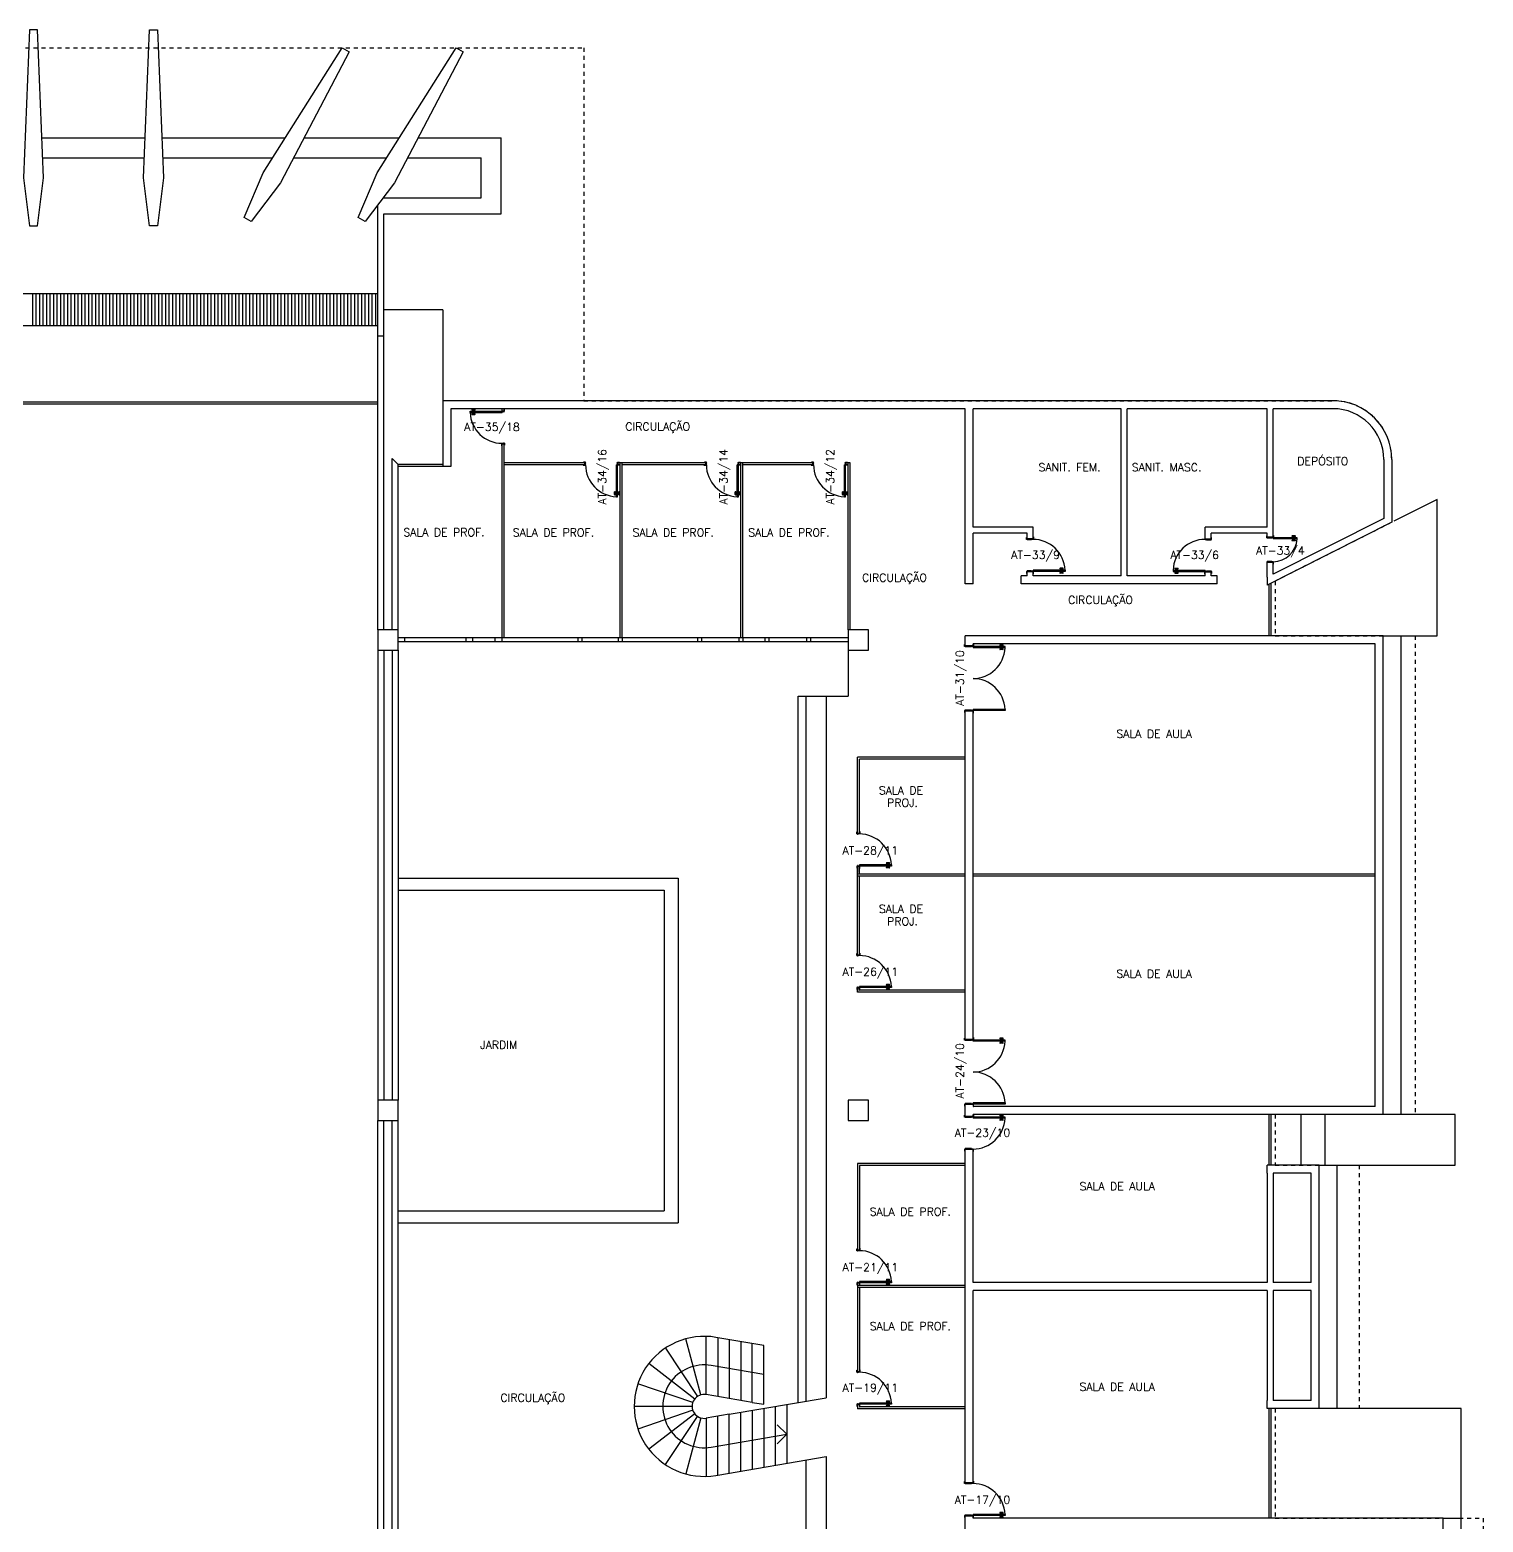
# Model space of a CAD drawing. Extents: x 192 to 325, y 18 to 87.
# Drawn here: x 288.61 to 324.93, y 47.86 to 85.16 of the extents above; entities that cross this region are included whole.
import ezdxf
from ezdxf.enums import TextEntityAlignment as Align

# ---------------------------------------------------------------- set-up
doc = ezdxf.new("R2010")
doc.units = 0
doc.header["$LTSCALE"] = 0.01
doc.header["$MEASUREMENT"] = 0
doc.linetypes.add('HIDDEN', pattern=[0.375, 0.25, -0.125])
doc.layers.get('0').update_dxf_attribs({"linetype": 'CONTINUOUS'})
for name, color, linetype in [('1', 1, 'CONTINUOUS'), ('2', 2, 'CONTINUOUS'), ('6', 2, 'CONTINUOUS'), ('DIV2', 1, 'CONTINUOUS'), ('ENDEREÇO', 2, 'CONTINUOUS'), ('MACANETA', 2, 'CONTINUOUS'), ('MARCO', 3, 'CONTINUOUS'), ('PORTA', 3, 'CONTINUOUS'), ('PROJ', 1, 'HIDDEN'), ('TEXTO', 2, 'CONTINUOUS')]:
    doc.layers.add(name, color=color, linetype=linetype)
doc.styles.add('UNB-100', font='simplex.shx', dxfattribs={"height": 0.2})
doc.styles.add('UNB1-100', font='simplex.shx', dxfattribs={"height": 0.2})

# ---------------------------------------------------------------- blocks, each defined once
blk = doc.blocks.new('*X4')
at = {"color": 0}
for p, q in [((97.125, 9.014), (97.125, 9.814)), ((97.212, 9.014), (97.212, 9.814)), ((97.3, 9.014), (97.3, 9.814)), ((97.387, 9.014), (97.387, 9.814)), ((97.475, 9.014), (97.475, 9.814)), ((97.562, 9.014), (97.562, 9.814)), ((97.65, 9.014), (97.65, 9.814)), ((97.737, 9.014), (97.737, 9.814)), ((97.825, 9.014), (97.825, 9.814)), ((97.912, 9.014), (97.912, 9.814)), ((98, 9.014), (98, 9.814)), ((98.087, 9.014), (98.087, 9.814)), ((98.175, 9.014), (98.175, 9.814)), ((98.262, 9.014), (98.262, 9.814)), ((98.35, 9.014), (98.35, 9.814)), ((98.437, 9.014), (98.437, 9.814)), ((98.525, 9.014), (98.525, 9.814)), ((98.612, 9.014), (98.612, 9.814)), ((98.7, 9.014), (98.7, 9.814)), ((98.787, 9.014), (98.787, 9.814)), ((98.875, 9.014), (98.875, 9.814)), ((98.962, 9.014), (98.962, 9.814)), ((99.05, 9.014), (99.05, 9.814)), ((99.137, 9.014), (99.137, 9.814)), ((99.225, 9.014), (99.225, 9.814)), ((99.312, 9.014), (99.312, 9.814)), ((99.4, 9.014), (99.4, 9.814)), ((99.487, 9.014), (99.487, 9.814)), ((99.575, 9.014), (99.575, 9.814)), ((99.662, 9.014), (99.662, 9.814)), ((99.75, 9.014), (99.75, 9.814)), ((99.837, 9.014), (99.837, 9.814)), ((99.925, 9.014), (99.925, 9.814)), ((100.013, 9.014), (100.013, 9.814)), ((100.1, 9.014), (100.1, 9.814)), ((100.188, 9.014), (100.188, 9.814)), ((100.275, 9.014), (100.275, 9.814)), ((100.362, 9.014), (100.362, 9.814)), ((100.45, 9.014), (100.45, 9.814)), ((100.537, 9.014), (100.537, 9.814)), ((100.625, 9.014), (100.625, 9.814)), ((100.713, 9.014), (100.713, 9.814)), ((100.8, 9.014), (100.8, 9.814)), ((100.888, 9.014), (100.888, 9.814)), ((100.975, 9.014), (100.975, 9.814)), ((101.062, 9.014), (101.062, 9.814)), ((101.15, 9.014), (101.15, 9.814)), ((101.237, 9.014), (101.237, 9.814)), ((101.325, 9.014), (101.325, 9.814)), ((101.412, 9.014), (101.412, 9.814)), ((101.5, 9.014), (101.5, 9.814)), ((101.588, 9.014), (101.588, 9.814)), ((101.675, 9.014), (101.675, 9.814)), ((101.763, 9.014), (101.763, 9.814)), ((101.85, 9.014), (101.85, 9.814)), ((101.938, 9.014), (101.938, 9.814)), ((102.025, 9.014), (102.025, 9.814)), ((102.112, 9.014), (102.112, 9.814)), ((102.2, 9.014), (102.2, 9.814)), ((102.287, 9.014), (102.287, 9.814)), ((102.375, 9.014), (102.375, 9.814)), ((102.463, 9.014), (102.463, 9.814)), ((102.55, 9.014), (102.55, 9.814)), ((102.638, 9.014), (102.638, 9.814)), ((102.725, 9.014), (102.725, 9.814)), ((102.812, 9.014), (102.812, 9.814)), ((102.9, 9.014), (102.9, 9.814)), ((102.987, 9.014), (102.987, 9.814)), ((103.075, 9.014), (103.075, 9.814)), ((103.162, 9.014), (103.162, 9.814)), ((103.25, 9.014), (103.25, 9.814)), ((103.338, 9.014), (103.338, 9.814)), ((103.425, 9.014), (103.425, 9.814)), ((103.513, 9.014), (103.513, 9.814)), ((103.6, 9.014), (103.6, 9.814)), ((103.688, 9.014), (103.688, 9.814)), ((103.775, 9.014), (103.775, 9.814)), ((103.862, 9.014), (103.862, 9.814)), ((103.95, 9.014), (103.95, 9.814)), ((104.037, 9.014), (104.037, 9.814)), ((104.125, 9.014), (104.125, 9.814)), ((104.213, 9.014), (104.213, 9.814)), ((104.3, 9.014), (104.3, 9.814)), ((104.388, 9.014), (104.388, 9.814)), ((104.475, 9.014), (104.475, 9.814)), ((104.562, 9.014), (104.562, 9.814)), ((104.65, 9.014), (104.65, 9.814)), ((104.737, 9.014), (104.737, 9.814)), ((104.825, 9.014), (104.825, 9.814)), ((104.912, 9.014), (104.912, 9.814)), ((105, 9.014), (105, 9.814)), ((105.088, 9.014), (105.088, 9.814)), ((105.175, 9.014), (105.175, 9.814)), ((105.263, 9.014), (105.263, 9.814)), ((105.35, 9.014), (105.35, 9.814)), ((105.438, 9.014), (105.438, 9.814)), ((105.525, 9.014), (105.525, 9.814)), ((105.612, 9.014), (105.612, 9.814)), ((105.7, 9.014), (105.7, 9.814))]:
    blk.add_line(p, q, dxfattribs=at)
blk = doc.blocks.new('MACANETA')
at = {"layer": 'MACANETA'}
for p, q in [((-0.077, 0.052), (-0.077, 0.12)), ((-0.059, 0.052), (-0.059, 0.12)), ((-0.059, 0.075), (-0.036, 0.075)), ((-0.059, 0.052), (-0.036, 0.052)), ((-0.036, 0.044), (-0.036, 0.084)), ((-0.036, 0.084), (-0.03, 0.084)), ((-0.036, 0.044), (-0.03, 0.044)), ((0.006, 0.084), (0, 0.084)), ((0.006, 0.044), (0, 0.044)), ((0.006, 0.044), (0.006, 0.084)), ((0.029, 0.075), (0.006, 0.075)), ((0.029, 0.052), (0.006, 0.052)), ((0.029, 0.052), (0.029, 0.12)), ((0.047, 0.052), (0.047, 0.12))]:
    blk.add_line(p, q, dxfattribs=at)
for centre, start, end in [((-0.068, 0.12), 90, 180), ((-0.068, 0.052), 180, 270), ((-0.068, 0.12), 0, 90), ((-0.068, 0.052), 270, 0), ((0.038, 0.12), 90, 180), ((0.038, 0.052), 180, 270), ((0.038, 0.12), 0, 90), ((0.038, 0.052), 270, 0)]:
    blk.add_arc(centre, 0.00874, start, end, dxfattribs=at)

msp = doc.modelspace()

# ---------------------------------------------------------------- linework, layer by layer
at = {"layer": '1'}
for p, q in [((288.909, 82.457), (291.495, 82.457)), ((291.914, 82.457), (294.991, 82.457)), ((295.461, 82.457), (297.841, 82.457)), ((298.311, 82.457), (300.394, 82.457)), ((300.394, 80.557), (300.394, 82.457)), ((288.929, 81.957), (291.474, 81.957)), ((291.934, 81.957), (294.675, 81.957)), ((295.198, 81.957), (297.525, 81.957)), ((298.048, 81.957), (299.894, 81.957)), ((299.894, 80.957), (299.894, 81.957)), ((297.437, 80.957), (299.894, 80.957)), ((297.304, 77.507), (297.304, 80.781)), ((297.454, 77.507), (297.454, 80.557)), ((297.454, 80.557), (300.394, 80.557)), ((297.304, 78.562), (227.254, 78.562)), ((298.929, 78.157), (297.454, 78.157)), ((298.929, 78.157), (298.929, 75.887)), ((297.304, 77.762), (250.519, 77.762)), ((323.784, 73.419), (322.699, 72.872)), ((323.784, 70.007), (323.784, 73.419)), ((322.434, 70.007), (323.784, 70.007)), ((322.884, 58.047), (322.884, 70.007)), ((309.064, 69.652), (309.064, 68.502)), ((307.814, 50.847), (307.814, 68.502)), ((307.814, 68.502), (309.064, 68.502)), ((308.014, 50.881), (308.014, 68.502)), ((308.514, 68.502), (308.514, 50.966)), ((297.814, 63.952), (304.814, 63.952)), ((304.814, 63.952), (304.814, 55.342)), ((297.814, 63.652), (304.464, 63.652)), ((304.464, 63.652), (304.464, 55.642)), ((320.379, 58.047), (320.379, 56.777)), ((320.979, 58.047), (320.979, 56.777)), ((324.234, 58.047), (322.434, 58.047)), ((324.234, 56.777), (324.234, 58.047)), ((320.834, 56.777), (324.234, 56.777)), ((321.284, 50.697), (321.284, 56.777)), ((297.814, 55.642), (304.464, 55.642)), ((297.814, 55.342), (304.814, 55.342)), ((305.385, 51.04), (305.003, 52.439)), ((305.515, 51.047), (305.515, 52.5)), ((305.802, 52.469), (305.802, 50.998)), ((306.09, 52.42), (306.09, 50.949)), ((306.377, 52.371), (306.377, 50.9)), ((306.664, 50.851), (306.664, 52.322)), ((306.952, 50.802), (306.952, 52.273)), ((304.495, 52.208), (305.298, 51.001)), ((305.227, 50.934), (304.08, 51.822)), ((306.952, 51.548), (305.638, 51.772)), ((305.181, 50.848), (303.809, 51.318)), ((305.164, 50.751), (303.714, 50.751)), ((306.664, 50.851), (305.515, 51.047)), ((306.09, 50.553), (308.514, 50.966)), ((306.664, 50.851), (306.952, 50.802)), ((306.664, 50.851), (306.952, 50.802)), ((307.239, 50.749), (307.239, 49.278)), ((307.527, 50.798), (307.527, 49.327)), ((307.527, 50.798), (307.527, 49.327)), ((305.181, 50.654), (303.809, 50.184)), ((305.227, 50.567), (304.08, 49.68)), ((304.495, 49.294), (305.298, 50.501)), ((305.385, 50.461), (305.003, 49.063)), ((306.09, 50.553), (305.515, 50.455)), ((305.515, 50.455), (305.515, 49.002)), ((305.802, 49.033), (305.802, 50.504)), ((306.09, 49.082), (306.09, 50.553)), ((306.377, 49.131), (306.377, 50.602)), ((306.664, 50.651), (306.664, 49.18)), ((306.952, 50.7), (306.952, 49.229)), ((324.384, 50.697), (320.834, 50.697)), ((324.384, 42.077), (324.384, 50.697)), ((305.638, 49.73), (307.527, 50.052)), ((307.527, 50.052), (307.287, 50.291)), ((307.527, 50.052), (307.287, 49.812)), ((308.014, 31.712), (308.014, 49.41)), ((308.514, 49.495), (308.514, 31.712)), ((323.934, 47.957), (324.384, 47.957))]:
    msp.add_line(p, q, dxfattribs=at)
msp.add_lwpolyline([(306.952, 52.273), (305.758, 52.476, 1.184656), (305.758, 49.026), (305.802, 49.033)], format="xyb", dxfattribs=at)
msp.add_lwpolyline([(305.802, 49.033), (308.514, 49.495)], dxfattribs=at)
for radius in [1.035, 0.3]:
    msp.add_arc((305.464, 50.751), radius, 80.3372, 279.6628, dxfattribs=at)
at = {"layer": '2'}
for p, q in [((311.984, 71.307), (311.984, 75.687)), ((312.184, 72.727), (312.184, 75.687)), ((315.884, 71.507), (315.884, 75.687)), ((316.034, 71.507), (316.034, 75.687)), ((319.534, 72.727), (319.534, 75.687)), ((319.684, 72.477), (319.684, 75.687)), ((313.684, 72.727), (312.184, 72.727)), ((313.534, 72.577), (312.184, 72.577)), ((312.184, 71.307), (312.184, 72.577)), ((313.684, 72.437), (313.684, 72.727)), ((319.534, 72.727), (317.984, 72.727)), ((317.984, 72.437), (317.984, 72.727)), ((319.534, 72.577), (318.134, 72.577)), ((318.134, 72.437), (318.134, 72.577)), ((319.534, 71.477), (319.534, 71.847)), ((319.684, 71.552), (319.684, 71.847)), ((313.384, 71.307), (313.384, 71.507)), ((311.984, 69.757), (311.984, 70.007)), ((311.984, 59.922), (311.984, 68.127)), ((312.184, 59.877), (312.184, 68.127)), ((311.984, 57.997), (311.984, 58.292)), ((312.194, 58.247), (312.194, 58.297)), ((311.984, 48.837), (311.984, 57.167)), ((312.184, 53.847), (312.184, 57.167)), ((312.184, 48.837), (312.184, 53.647)), ((311.984, 45.202), (311.984, 48.007))]:
    msp.add_line(p, q, dxfattribs=at)
at = {"layer": '2', "color": 2}
for p, q in [((313.534, 72.437), (313.534, 72.577)), ((313.684, 72.437), (313.534, 72.437)), ((317.984, 72.437), (318.134, 72.437)), ((319.534, 72.477), (319.534, 72.577)), ((319.684, 72.477), (319.534, 72.477)), ((319.684, 71.847), (319.534, 71.847)), ((313.534, 71.507), (313.534, 71.607)), ((313.684, 71.607), (313.534, 71.607)), ((313.684, 71.507), (313.684, 71.607)), ((317.984, 71.507), (317.984, 71.607)), ((317.984, 71.607), (318.134, 71.607)), ((318.134, 71.507), (318.134, 71.607)), ((318.284, 71.307), (318.284, 71.507)), ((312.184, 69.757), (311.984, 69.757)), ((312.184, 69.757), (312.184, 69.807)), ((312.184, 68.127), (311.984, 68.127)), ((312.184, 68.127), (312.184, 68.077)), ((312.184, 59.922), (311.984, 59.922)), ((312.184, 59.922), (312.184, 59.972)), ((312.184, 58.292), (311.984, 58.292)), ((312.184, 58.292), (312.184, 58.247)), ((312.184, 48.837), (311.984, 48.837)), ((312.184, 48.007), (311.984, 48.007)), ((312.184, 47.957), (312.184, 48.007))]:
    msp.add_line(p, q, dxfattribs=at)
at = {"layer": '6'}
for p, q in [((297.304, 70.162), (297.304, 77.507)), ((297.304, 77.507), (297.454, 77.507)), ((297.454, 70.162), (297.454, 77.507)), ((321.179, 75.887), (298.929, 75.887)), ((298.929, 75.887), (298.929, 74.242)), ((299.129, 75.687), (299.129, 74.242)), ((311.984, 75.687), (299.129, 75.687)), ((315.884, 75.687), (312.184, 75.687)), ((319.534, 75.687), (316.034, 75.687)), ((321.179, 75.687), (319.684, 75.687)), ((297.664, 70.162), (297.664, 74.442)), ((297.664, 74.442), (297.814, 74.292)), ((297.814, 70.162), (297.814, 74.292)), ((299.129, 74.242), (298.929, 74.242)), ((322.449, 74.417), (322.449, 72.946)), ((322.649, 74.417), (322.649, 72.847)), ((322.649, 72.847), (319.534, 71.277)), ((322.449, 72.946), (319.684, 71.552)), ((312.184, 71.307), (311.984, 71.307)), ((318.284, 71.307), (313.384, 71.307)), ((315.884, 71.507), (313.684, 71.507)), ((317.984, 71.507), (316.034, 71.507)), ((319.534, 71.477), (319.534, 71.277)), ((322.434, 70.007), (311.984, 70.007)), ((322.234, 69.807), (312.184, 69.807)), ((322.234, 58.247), (322.234, 69.807)), ((322.434, 58.047), (322.434, 70.007)), ((297.304, 69.652), (297.304, 58.402)), ((297.454, 69.652), (297.454, 58.402)), ((297.664, 69.652), (297.664, 58.402)), ((297.814, 69.652), (297.814, 58.402)), ((322.234, 58.247), (312.184, 58.247)), ((297.304, 46.642), (297.304, 57.892)), ((297.454, 46.642), (297.454, 57.892)), ((297.664, 46.642), (297.664, 57.892)), ((297.814, 46.642), (297.814, 57.892)), ((322.434, 58.047), (312.184, 58.047)), ((320.834, 56.777), (319.534, 56.777)), ((319.534, 56.577), (319.534, 56.777)), ((320.834, 50.697), (320.834, 56.777)), ((319.534, 56.577), (319.534, 53.847)), ((320.634, 56.577), (319.684, 56.577)), ((319.684, 56.577), (319.684, 53.847)), ((320.634, 53.847), (320.634, 56.577)), ((319.534, 53.847), (312.184, 53.847)), ((320.634, 53.847), (319.684, 53.847)), ((319.534, 53.647), (312.184, 53.647)), ((319.534, 53.647), (319.534, 50.897)), ((320.634, 53.647), (319.684, 53.647)), ((319.684, 53.647), (319.684, 50.897)), ((320.634, 50.897), (320.634, 53.647)), ((319.534, 50.697), (319.534, 50.897)), ((320.634, 50.897), (319.684, 50.897)), ((320.834, 50.697), (319.534, 50.697)), ((323.934, 47.957), (312.184, 47.957)), ((323.934, 43.347), (323.934, 47.957))]:
    msp.add_line(p, q, dxfattribs=at)
at = {"layer": '6', "color": 2}
for p, q in [((313.534, 71.507), (313.384, 71.507)), ((318.284, 71.507), (318.134, 71.507))]:
    msp.add_line(p, q, dxfattribs=at)
at = {"layer": '6'}
for points in [[(288.799, 80.257), (288.949, 81.457), (288.799, 85.157), (288.599, 85.157), (288.449, 81.457), (288.599, 80.257)], [(291.604, 80.257), (291.454, 81.457), (291.604, 85.157), (291.804, 85.157), (291.954, 81.457), (291.804, 80.257)], [(293.967, 80.467), (294.438, 81.582), (296.417, 84.711), (296.591, 84.611), (294.871, 81.332), (294.141, 80.367)], [(296.817, 80.467), (297.288, 81.582), (299.267, 84.711), (299.441, 84.611), (297.721, 81.332), (296.991, 80.367)], [(297.304, 69.652), (297.814, 69.652), (297.814, 70.162), (297.304, 70.162)], [(309.064, 69.652), (309.574, 69.652), (309.574, 70.162), (309.064, 70.162)], [(297.304, 57.892), (297.814, 57.892), (297.814, 58.402), (297.304, 58.402)], [(309.064, 57.892), (309.574, 57.892), (309.574, 58.402), (309.064, 58.402)]]:
    msp.add_lwpolyline(points, close=True, dxfattribs=at)
for radius in [1.47, 1.27]:
    msp.add_arc((321.179, 74.417), radius, 0, 90, dxfattribs=at)
at = {"layer": 'DIV2', "color": 1}
for p, q in [((227.254, 75.862), (297.304, 75.862)), ((274.064, 75.812), (297.304, 75.812)), ((300.414, 75.682), (300.404, 75.682)), ((300.404, 75.682), (300.404, 75.632)), ((300.404, 75.632), (300.414, 75.632)), ((300.414, 75.637), (300.414, 75.687)), ((300.414, 75.637), (300.464, 75.637)), ((300.414, 75.637), (300.414, 75.632)), ((300.414, 75.632), (300.414, 75.622)), ((300.414, 75.622), (300.449, 75.622)), ((300.414, 75.622), (300.414, 75.592)), ((300.449, 75.622), (300.449, 75.612)), ((300.449, 75.612), (300.464, 75.612)), ((300.464, 75.637), (300.464, 75.687)), ((300.474, 75.672), (300.464, 75.672)), ((300.464, 75.637), (300.464, 75.622)), ((300.464, 75.612), (300.464, 75.622)), ((300.464, 75.622), (300.474, 75.622)), ((300.474, 75.622), (300.474, 75.672)), ((300.404, 74.762), (300.404, 74.812)), ((300.404, 74.812), (300.414, 74.812)), ((300.414, 74.762), (300.404, 74.762)), ((300.414, 74.812), (300.414, 74.822)), ((300.414, 74.822), (300.449, 74.822)), ((300.414, 74.807), (300.414, 74.812)), ((300.414, 69.957), (300.414, 74.807)), ((300.414, 74.807), (300.464, 74.807)), ((300.449, 74.822), (300.449, 74.832)), ((300.449, 74.832), (300.464, 74.832)), ((300.464, 74.832), (300.464, 74.822)), ((300.464, 74.822), (300.474, 74.822)), ((300.464, 74.807), (300.464, 74.822)), ((300.464, 69.957), (300.464, 74.807)), ((300.474, 74.772), (300.464, 74.772)), ((300.474, 74.822), (300.474, 74.772)), ((298.929, 74.292), (297.814, 74.292)), ((298.929, 74.242), (297.814, 74.242)), ((302.484, 74.337), (300.464, 74.337)), ((302.484, 74.287), (300.464, 74.287)), ((302.439, 74.287), (302.439, 74.277)), ((302.439, 74.277), (302.489, 74.277)), ((302.499, 74.347), (302.449, 74.347)), ((302.449, 74.347), (302.449, 74.337)), ((302.484, 74.287), (302.484, 74.337)), ((302.484, 74.337), (302.499, 74.337)), ((302.484, 74.287), (302.489, 74.287)), ((302.489, 74.277), (302.489, 74.287)), ((302.489, 74.287), (302.499, 74.287)), ((302.499, 74.337), (302.499, 74.347)), ((302.509, 74.337), (302.499, 74.337)), ((302.499, 74.287), (302.499, 74.322)), ((302.499, 74.322), (302.509, 74.322)), ((302.509, 74.322), (302.509, 74.337)), ((303.299, 74.287), (303.269, 74.287)), ((303.289, 74.322), (303.289, 74.337)), ((303.289, 74.337), (303.299, 74.337)), ((303.299, 74.322), (303.289, 74.322)), ((303.299, 74.337), (303.299, 74.347)), ((303.299, 74.347), (303.349, 74.347)), ((303.314, 74.337), (303.299, 74.337)), ((303.299, 74.287), (303.299, 74.322)), ((303.309, 74.287), (303.299, 74.287)), ((303.309, 74.277), (303.309, 74.287)), ((303.314, 74.287), (303.309, 74.287)), ((303.359, 74.277), (303.309, 74.277)), ((303.314, 74.287), (303.314, 74.337)), ((305.504, 74.337), (303.314, 74.337)), ((303.364, 74.287), (303.314, 74.287)), ((303.349, 74.347), (303.349, 74.337)), ((303.359, 74.287), (303.359, 74.277)), ((303.364, 69.957), (303.364, 74.337)), ((303.414, 69.957), (303.414, 74.337)), ((305.504, 74.287), (303.414, 74.287)), ((305.459, 74.287), (305.459, 74.277)), ((305.459, 74.277), (305.509, 74.277)), ((305.519, 74.347), (305.469, 74.347)), ((305.469, 74.347), (305.469, 74.337)), ((305.504, 74.287), (305.504, 74.337)), ((305.504, 74.337), (305.519, 74.337)), ((305.504, 74.287), (305.509, 74.287)), ((305.509, 74.277), (305.509, 74.287)), ((305.509, 74.287), (305.519, 74.287)), ((305.519, 74.337), (305.519, 74.347)), ((305.529, 74.337), (305.519, 74.337)), ((305.519, 74.287), (305.519, 74.322)), ((305.519, 74.322), (305.529, 74.322)), ((305.529, 74.322), (305.529, 74.337)), ((306.319, 74.287), (306.289, 74.287)), ((306.309, 74.322), (306.309, 74.337)), ((306.309, 74.337), (306.319, 74.337)), ((306.319, 74.322), (306.309, 74.322)), ((306.319, 74.337), (306.319, 74.347)), ((306.319, 74.347), (306.369, 74.347)), ((306.334, 74.337), (306.319, 74.337)), ((306.319, 74.287), (306.319, 74.322)), ((306.329, 74.287), (306.319, 74.287)), ((306.329, 74.277), (306.329, 74.287)), ((306.334, 74.287), (306.329, 74.287)), ((306.379, 74.277), (306.329, 74.277)), ((306.334, 74.287), (306.334, 74.337)), ((308.184, 74.337), (306.334, 74.337)), ((306.384, 74.287), (306.334, 74.287)), ((306.369, 74.347), (306.369, 74.337)), ((306.379, 74.287), (306.379, 74.277)), ((306.384, 69.957), (306.384, 74.337)), ((306.434, 69.957), (306.434, 74.337)), ((308.184, 74.287), (306.434, 74.287)), ((308.139, 74.287), (308.139, 74.277)), ((308.139, 74.277), (308.189, 74.277)), ((308.199, 74.347), (308.149, 74.347)), ((308.149, 74.347), (308.149, 74.337)), ((308.184, 74.287), (308.184, 74.337)), ((308.184, 74.337), (308.199, 74.337)), ((308.184, 74.287), (308.189, 74.287)), ((308.189, 74.277), (308.189, 74.287)), ((308.189, 74.287), (308.199, 74.287)), ((308.199, 74.337), (308.199, 74.347)), ((308.209, 74.337), (308.199, 74.337)), ((308.199, 74.287), (308.199, 74.322)), ((308.199, 74.322), (308.209, 74.322)), ((308.209, 74.322), (308.209, 74.337)), ((308.999, 74.287), (308.969, 74.287)), ((308.989, 74.322), (308.989, 74.337)), ((308.989, 74.337), (308.999, 74.337)), ((308.999, 74.322), (308.989, 74.322)), ((308.999, 74.337), (308.999, 74.347)), ((308.999, 74.347), (309.049, 74.347)), ((309.014, 74.337), (308.999, 74.337)), ((308.999, 74.287), (308.999, 74.322)), ((309.009, 74.287), (308.999, 74.287)), ((309.009, 74.277), (309.009, 74.287)), ((309.014, 74.287), (309.009, 74.287)), ((309.059, 74.277), (309.009, 74.277)), ((309.114, 74.337), (309.014, 74.337)), ((309.014, 74.287), (309.014, 74.337)), ((309.064, 74.287), (309.014, 74.287)), ((309.049, 74.347), (309.049, 74.337)), ((309.059, 74.287), (309.059, 74.277)), ((309.064, 70.162), (309.064, 74.337)), ((309.114, 70.162), (309.114, 74.337)), ((319.584, 70.007), (319.584, 71.302)), ((319.634, 70.007), (319.634, 71.327)), ((309.064, 69.957), (297.814, 69.957)), ((309.064, 69.857), (297.814, 69.857)), ((299.514, 69.857), (299.514, 69.957)), ((299.684, 69.857), (299.684, 69.957)), ((300.244, 69.857), (300.244, 69.957)), ((300.414, 69.857), (300.414, 69.957)), ((302.314, 69.857), (302.314, 69.957)), ((302.414, 69.857), (302.414, 69.957)), ((303.314, 69.957), (303.314, 69.857)), ((303.414, 69.957), (303.414, 69.857)), ((305.294, 69.957), (305.294, 69.857)), ((305.394, 69.957), (305.394, 69.857)), ((306.334, 69.957), (306.334, 69.857)), ((306.434, 69.957), (306.434, 69.857)), ((306.984, 69.957), (306.984, 69.857)), ((307.084, 69.957), (307.084, 69.857)), ((308.024, 69.957), (308.024, 69.857)), ((308.124, 69.957), (308.124, 69.857)), ((311.984, 66.977), (309.294, 66.977)), ((309.294, 65.047), (309.294, 66.977)), ((311.984, 66.927), (309.344, 66.927)), ((309.284, 65.057), (309.284, 65.107)), ((309.284, 65.107), (309.294, 65.107)), ((309.294, 65.057), (309.284, 65.057)), ((309.344, 65.072), (309.294, 65.072)), ((309.294, 65.072), (309.294, 65.057)), ((309.294, 65.047), (309.294, 65.057)), ((309.309, 65.047), (309.294, 65.047)), ((309.344, 65.057), (309.309, 65.057)), ((309.309, 65.057), (309.309, 65.047)), ((309.344, 65.117), (309.354, 65.117)), ((309.344, 65.072), (309.344, 65.067)), ((309.354, 65.067), (309.344, 65.067)), ((309.344, 65.067), (309.344, 65.057)), ((309.354, 65.117), (309.354, 65.067)), ((309.294, 64.257), (309.284, 64.257)), ((309.284, 64.257), (309.284, 64.207)), ((309.284, 64.207), (309.294, 64.207)), ((309.309, 64.267), (309.294, 64.267)), ((309.294, 64.267), (309.294, 64.257)), ((309.294, 62.007), (309.294, 64.267)), ((309.294, 64.242), (309.294, 64.257)), ((309.294, 64.242), (309.294, 64.092)), ((309.344, 64.242), (309.294, 64.242)), ((309.309, 64.257), (309.309, 64.267)), ((309.344, 64.257), (309.309, 64.257)), ((309.344, 64.257), (309.344, 64.287)), ((309.344, 64.247), (309.344, 64.257)), ((309.354, 64.247), (309.344, 64.247)), ((309.344, 64.242), (309.344, 64.247)), ((309.344, 64.242), (309.344, 64.192)), ((309.344, 64.197), (309.354, 64.197)), ((309.354, 64.197), (309.354, 64.247)), ((309.294, 64.064), (311.984, 64.064)), ((309.294, 64.014), (311.984, 64.014)), ((322.234, 64.052), (312.184, 64.052)), ((322.234, 64.002), (312.184, 64.002)), ((309.284, 62.067), (309.294, 62.067)), ((309.284, 62.017), (309.284, 62.067)), ((309.294, 62.017), (309.284, 62.017)), ((309.294, 62.032), (309.294, 62.017)), ((309.344, 62.032), (309.294, 62.032)), ((309.294, 62.007), (309.294, 62.017)), ((309.309, 62.007), (309.294, 62.007)), ((309.309, 62.017), (309.309, 62.007)), ((309.344, 62.017), (309.309, 62.017)), ((309.344, 62.077), (309.354, 62.077)), ((309.344, 62.032), (309.344, 62.027)), ((309.344, 62.027), (309.344, 62.017)), ((309.354, 62.027), (309.344, 62.027)), ((309.354, 62.077), (309.354, 62.027)), ((309.284, 61.217), (309.284, 61.167)), ((309.294, 61.217), (309.284, 61.217)), ((309.294, 61.102), (309.294, 61.227)), ((309.294, 61.227), (309.294, 61.217)), ((309.309, 61.227), (309.294, 61.227)), ((309.294, 61.202), (309.294, 61.217)), ((309.294, 61.202), (309.294, 61.102)), ((309.344, 61.202), (309.294, 61.202)), ((309.309, 61.217), (309.309, 61.227)), ((309.344, 61.217), (309.309, 61.217)), ((309.344, 61.217), (309.344, 61.247)), ((309.344, 61.207), (309.344, 61.217)), ((309.344, 61.202), (309.344, 61.207)), ((309.354, 61.207), (309.344, 61.207)), ((309.344, 61.202), (309.344, 61.152)), ((309.354, 61.157), (309.354, 61.207)), ((309.284, 61.167), (309.294, 61.167)), ((309.344, 61.157), (309.354, 61.157)), ((319.584, 56.777), (319.584, 58.047)), ((319.634, 56.777), (319.634, 58.047)), ((311.984, 56.817), (309.294, 56.817)), ((309.294, 56.817), (309.294, 54.657)), ((311.984, 56.767), (309.344, 56.767)), ((309.344, 56.767), (309.344, 54.657)), ((309.284, 54.642), (309.284, 54.692)), ((309.284, 54.692), (309.294, 54.692)), ((309.294, 54.642), (309.284, 54.642)), ((309.344, 54.657), (309.294, 54.657)), ((309.294, 54.657), (309.294, 54.642)), ((309.294, 54.632), (309.294, 54.642)), ((309.309, 54.632), (309.294, 54.632)), ((309.344, 54.642), (309.309, 54.642)), ((309.309, 54.642), (309.309, 54.632)), ((309.344, 54.702), (309.354, 54.702)), ((309.344, 54.657), (309.344, 54.652)), ((309.354, 54.652), (309.344, 54.652)), ((309.344, 54.652), (309.344, 54.642)), ((309.354, 54.702), (309.354, 54.652)), ((309.294, 53.842), (309.284, 53.842)), ((309.284, 53.842), (309.284, 53.792)), ((309.284, 53.792), (309.294, 53.792)), ((309.309, 53.852), (309.294, 53.852)), ((309.294, 53.852), (309.294, 53.842)), ((309.294, 53.827), (309.294, 53.842)), ((309.344, 53.827), (309.294, 53.827)), ((309.294, 53.827), (309.294, 53.677)), ((309.294, 53.777), (311.984, 53.777)), ((309.294, 53.727), (311.984, 53.727)), ((309.294, 53.727), (309.294, 51.617)), ((309.309, 53.842), (309.309, 53.852)), ((309.344, 53.842), (309.309, 53.842)), ((309.344, 53.842), (309.344, 53.872)), ((309.344, 53.832), (309.344, 53.842)), ((309.354, 53.832), (309.344, 53.832)), ((309.344, 53.827), (309.344, 53.832)), ((309.344, 53.827), (309.344, 53.777)), ((309.344, 53.782), (309.354, 53.782)), ((309.344, 53.727), (309.344, 51.617)), ((309.354, 53.782), (309.354, 53.832)), ((309.284, 51.602), (309.284, 51.652)), ((309.284, 51.652), (309.294, 51.652)), ((309.294, 51.602), (309.284, 51.602)), ((309.344, 51.617), (309.294, 51.617)), ((309.294, 51.617), (309.294, 51.602)), ((309.294, 51.592), (309.294, 51.602)), ((309.309, 51.592), (309.294, 51.592)), ((309.344, 51.602), (309.309, 51.602)), ((309.309, 51.602), (309.309, 51.592)), ((309.344, 51.662), (309.354, 51.662)), ((309.344, 51.617), (309.344, 51.612)), ((309.354, 51.612), (309.344, 51.612)), ((309.344, 51.612), (309.344, 51.602)), ((309.354, 51.662), (309.354, 51.612)), ((309.294, 50.802), (309.284, 50.802)), ((309.284, 50.802), (309.284, 50.752)), ((309.284, 50.752), (309.294, 50.752)), ((309.309, 50.812), (309.294, 50.812)), ((309.294, 50.812), (309.294, 50.802)), ((309.294, 50.787), (309.294, 50.802)), ((309.344, 50.787), (309.294, 50.787)), ((309.294, 50.787), (309.294, 50.687)), ((309.309, 50.802), (309.309, 50.812)), ((309.344, 50.802), (309.309, 50.802)), ((309.344, 50.802), (309.344, 50.832)), ((309.344, 50.792), (309.344, 50.802)), ((309.354, 50.792), (309.344, 50.792)), ((309.344, 50.787), (309.344, 50.792)), ((309.344, 50.787), (309.344, 50.737)), ((309.344, 50.742), (309.354, 50.742)), ((311.984, 50.737), (309.344, 50.737)), ((309.354, 50.742), (309.354, 50.792)), ((311.984, 50.687), (309.294, 50.687)), ((319.584, 47.957), (319.584, 50.697)), ((319.634, 47.957), (319.634, 50.697))]:
    msp.add_line(p, q, dxfattribs=at)
for points in [[(297.984, 69.857), (297.984, 69.957)], [(309.344, 65.057), (309.344, 66.927)], [(309.344, 64.064), (309.344, 64.257)], [(309.344, 62.017), (309.344, 64.014)], [(311.984, 61.152), (309.344, 61.152), (309.344, 61.217)], [(311.984, 61.102), (309.294, 61.102)]]:
    msp.add_lwpolyline(points, dxfattribs=at)
at = {"layer": 'MARCO', "color": 2}
for p, q in [((313.524, 72.422), (313.524, 72.472)), ((313.524, 72.472), (313.534, 72.472)), ((313.534, 72.422), (313.524, 72.422)), ((313.534, 72.437), (313.534, 72.422)), ((313.534, 72.412), (313.534, 72.422)), ((313.649, 72.412), (313.534, 72.412)), ((313.684, 72.422), (313.649, 72.422)), ((313.649, 72.422), (313.649, 72.412)), ((313.684, 72.482), (313.694, 72.482)), ((313.684, 72.437), (313.684, 72.432)), ((313.694, 72.432), (313.684, 72.432)), ((313.684, 72.432), (313.684, 72.422)), ((313.694, 72.482), (313.694, 72.432)), ((317.984, 72.482), (317.974, 72.482)), ((317.974, 72.482), (317.974, 72.432)), ((317.974, 72.432), (317.984, 72.432)), ((317.984, 72.437), (317.984, 72.432)), ((317.984, 72.432), (317.984, 72.422)), ((317.984, 72.422), (318.019, 72.422)), ((318.019, 72.422), (318.019, 72.412)), ((318.019, 72.412), (318.134, 72.412)), ((318.144, 72.472), (318.134, 72.472)), ((318.134, 72.437), (318.134, 72.422)), ((318.134, 72.412), (318.134, 72.422)), ((318.134, 72.422), (318.144, 72.422)), ((318.144, 72.422), (318.144, 72.472)), ((319.524, 72.462), (319.524, 72.512)), ((319.524, 72.512), (319.534, 72.512)), ((319.534, 72.462), (319.524, 72.462)), ((319.534, 72.477), (319.534, 72.462)), ((319.534, 72.452), (319.534, 72.462)), ((319.649, 72.452), (319.534, 72.452)), ((319.684, 72.462), (319.649, 72.462)), ((319.649, 72.462), (319.649, 72.452)), ((319.684, 72.522), (319.694, 72.522)), ((319.684, 72.477), (319.684, 72.472)), ((319.694, 72.472), (319.684, 72.472)), ((319.684, 72.472), (319.684, 72.462)), ((319.694, 72.522), (319.694, 72.472)), ((313.534, 71.622), (313.524, 71.622)), ((313.524, 71.622), (313.524, 71.572)), ((313.649, 71.632), (313.534, 71.632)), ((313.534, 71.632), (313.534, 71.622)), ((313.534, 71.607), (313.534, 71.622)), ((313.649, 71.622), (313.649, 71.632)), ((313.684, 71.622), (313.649, 71.622)), ((313.684, 71.612), (313.684, 71.622)), ((317.984, 71.612), (317.984, 71.622)), ((317.984, 71.622), (318.019, 71.622)), ((318.019, 71.622), (318.019, 71.632)), ((318.019, 71.632), (318.134, 71.632)), ((318.134, 71.632), (318.134, 71.622)), ((318.134, 71.622), (318.144, 71.622)), ((318.134, 71.607), (318.134, 71.622)), ((318.144, 71.622), (318.144, 71.572)), ((319.534, 71.862), (319.524, 71.862)), ((319.524, 71.862), (319.524, 71.812)), ((319.524, 71.812), (319.534, 71.812)), ((319.649, 71.872), (319.534, 71.872)), ((319.534, 71.872), (319.534, 71.862)), ((319.534, 71.847), (319.534, 71.862)), ((319.649, 71.862), (319.649, 71.872)), ((319.684, 71.862), (319.649, 71.862)), ((319.684, 71.852), (319.684, 71.862)), ((319.694, 71.852), (319.684, 71.852)), ((319.684, 71.847), (319.684, 71.852)), ((319.684, 71.802), (319.694, 71.802)), ((319.694, 71.802), (319.694, 71.852)), ((313.524, 71.572), (313.534, 71.572)), ((313.694, 71.612), (313.684, 71.612)), ((313.684, 71.607), (313.684, 71.612)), ((313.684, 71.562), (313.694, 71.562)), ((313.694, 71.562), (313.694, 71.612)), ((317.974, 71.562), (317.974, 71.612)), ((317.974, 71.612), (317.984, 71.612)), ((317.984, 71.562), (317.974, 71.562)), ((317.984, 71.607), (317.984, 71.612)), ((318.144, 71.572), (318.134, 71.572)), ((311.974, 69.742), (311.974, 69.792)), ((311.974, 69.792), (311.984, 69.792)), ((311.984, 69.757), (311.984, 69.742)), ((312.184, 69.802), (312.194, 69.802)), ((312.184, 69.757), (312.184, 69.752)), ((312.194, 69.752), (312.184, 69.752)), ((312.184, 69.752), (312.184, 69.742)), ((312.194, 69.802), (312.194, 69.752)), ((311.984, 69.742), (311.974, 69.742)), ((311.984, 69.732), (311.984, 69.742)), ((312.149, 69.732), (311.984, 69.732)), ((312.184, 69.742), (312.149, 69.742)), ((312.149, 69.742), (312.149, 69.732)), ((311.984, 68.142), (311.974, 68.142)), ((311.974, 68.142), (311.974, 68.092)), ((311.974, 68.092), (311.984, 68.092)), ((312.149, 68.152), (311.984, 68.152)), ((311.984, 68.152), (311.984, 68.142)), ((311.984, 68.127), (311.984, 68.142)), ((312.149, 68.142), (312.149, 68.152)), ((312.184, 68.142), (312.149, 68.142)), ((312.184, 68.132), (312.184, 68.142)), ((312.194, 68.132), (312.184, 68.132)), ((312.184, 68.127), (312.184, 68.132)), ((312.184, 68.082), (312.194, 68.082)), ((312.194, 68.082), (312.194, 68.132)), ((311.974, 59.907), (311.974, 59.957)), ((311.974, 59.957), (311.984, 59.957)), ((311.984, 59.907), (311.974, 59.907)), ((311.984, 59.922), (311.984, 59.907)), ((311.984, 59.897), (311.984, 59.907)), ((312.149, 59.897), (311.984, 59.897)), ((312.184, 59.907), (312.149, 59.907)), ((312.149, 59.907), (312.149, 59.897)), ((312.184, 59.967), (312.194, 59.967)), ((312.184, 59.922), (312.184, 59.917)), ((312.194, 59.917), (312.184, 59.917)), ((312.184, 59.917), (312.184, 59.907)), ((312.194, 59.967), (312.194, 59.917)), ((311.974, 58.307), (311.974, 58.257)), ((311.984, 58.307), (311.974, 58.307)), ((311.974, 58.257), (311.984, 58.257)), ((311.984, 58.317), (311.984, 58.307)), ((312.149, 58.317), (311.984, 58.317)), ((311.984, 58.292), (311.984, 58.307)), ((312.149, 58.307), (312.149, 58.317)), ((312.184, 58.307), (312.149, 58.307)), ((312.184, 58.297), (312.184, 58.307)), ((312.184, 58.292), (312.184, 58.297)), ((312.194, 58.297), (312.184, 58.297)), ((312.184, 58.247), (312.194, 58.247)), ((311.974, 48.822), (311.974, 48.872)), ((311.974, 48.872), (311.984, 48.872)), ((312.184, 48.882), (312.194, 48.882)), ((312.194, 48.882), (312.194, 48.832)), ((311.984, 48.822), (311.974, 48.822)), ((311.984, 48.837), (311.984, 48.822)), ((311.984, 48.812), (311.984, 48.822)), ((312.149, 48.812), (311.984, 48.812)), ((312.184, 48.822), (312.149, 48.822)), ((312.149, 48.822), (312.149, 48.812)), ((312.184, 48.837), (312.184, 48.832)), ((312.194, 48.832), (312.184, 48.832)), ((312.184, 48.832), (312.184, 48.822)), ((311.984, 48.022), (311.974, 48.022)), ((311.974, 48.022), (311.974, 47.972)), ((311.974, 47.972), (311.984, 47.972)), ((312.149, 48.032), (311.984, 48.032)), ((311.984, 48.032), (311.984, 48.022)), ((311.984, 48.007), (311.984, 48.022)), ((312.149, 48.022), (312.149, 48.032)), ((312.184, 48.022), (312.149, 48.022)), ((312.184, 48.012), (312.184, 48.022)), ((312.194, 48.012), (312.184, 48.012)), ((312.184, 48.007), (312.184, 48.012)), ((312.184, 47.962), (312.194, 47.962)), ((312.194, 47.962), (312.194, 48.012))]:
    msp.add_line(p, q, dxfattribs=at)
at = {"layer": 'PORTA', "color": 2}
for p, q in [((299.614, 75.622), (300.414, 75.622)), ((299.614, 75.592), (299.614, 75.622)), ((299.614, 75.592), (300.414, 75.592)), ((303.269, 73.487), (303.269, 74.287)), ((303.299, 73.487), (303.299, 74.287)), ((306.289, 73.487), (306.289, 74.287)), ((306.319, 73.487), (306.319, 74.287)), ((308.969, 73.487), (308.969, 74.287)), ((308.999, 73.487), (308.999, 74.287)), ((303.269, 73.487), (303.299, 73.487)), ((306.289, 73.487), (306.319, 73.487)), ((308.969, 73.487), (308.999, 73.487)), ((320.284, 72.462), (319.684, 72.462)), ((319.684, 72.462), (319.684, 72.432)), ((320.284, 72.432), (319.684, 72.432)), ((320.284, 72.432), (320.284, 72.462)), ((314.484, 71.652), (313.684, 71.652)), ((313.684, 71.622), (313.684, 71.652)), ((314.484, 71.622), (313.684, 71.622)), ((314.484, 71.652), (314.484, 71.622)), ((317.184, 71.652), (317.984, 71.652)), ((317.184, 71.652), (317.184, 71.622)), ((317.184, 71.622), (317.984, 71.622)), ((317.984, 71.622), (317.984, 71.652)), ((312.984, 69.742), (312.184, 69.742)), ((312.184, 69.742), (312.184, 69.712)), ((312.984, 69.712), (312.184, 69.712)), ((312.984, 69.712), (312.984, 69.742)), ((312.984, 68.172), (312.184, 68.172)), ((312.184, 68.142), (312.184, 68.172)), ((312.984, 68.142), (312.184, 68.142)), ((312.984, 68.172), (312.984, 68.142)), ((310.144, 64.287), (309.344, 64.287)), ((310.144, 64.257), (309.344, 64.257)), ((310.144, 64.287), (310.144, 64.257)), ((310.144, 61.247), (309.344, 61.247)), ((310.144, 61.217), (309.344, 61.217)), ((310.144, 61.247), (310.144, 61.217)), ((312.984, 59.907), (312.184, 59.907)), ((312.184, 59.907), (312.184, 59.877)), ((312.984, 59.877), (312.184, 59.877)), ((312.984, 59.877), (312.984, 59.907)), ((312.184, 58.307), (312.184, 58.337)), ((312.984, 58.337), (312.184, 58.337)), ((312.984, 58.307), (312.184, 58.307)), ((312.984, 58.337), (312.984, 58.307)), ((311.974, 57.982), (311.974, 58.032)), ((311.974, 58.032), (311.984, 58.032)), ((311.984, 57.982), (311.974, 57.982)), ((312.184, 57.997), (311.984, 57.997)), ((311.984, 57.997), (311.984, 57.982)), ((311.984, 57.972), (311.984, 57.982)), ((312.149, 57.972), (311.984, 57.972)), ((312.184, 57.982), (312.149, 57.982)), ((312.149, 57.982), (312.149, 57.972)), ((312.184, 57.997), (312.184, 58.047)), ((312.184, 58.042), (312.194, 58.042)), ((312.184, 57.997), (312.184, 57.992)), ((312.194, 57.992), (312.184, 57.992)), ((312.184, 57.992), (312.184, 57.982)), ((312.984, 57.982), (312.184, 57.982)), ((312.184, 57.982), (312.184, 57.952)), ((312.984, 57.952), (312.184, 57.952)), ((312.194, 58.042), (312.194, 57.992)), ((312.984, 57.952), (312.984, 57.982)), ((311.984, 57.182), (311.974, 57.182)), ((311.974, 57.182), (311.974, 57.132)), ((311.974, 57.132), (311.984, 57.132)), ((312.149, 57.192), (311.984, 57.192)), ((311.984, 57.192), (311.984, 57.182)), ((311.984, 57.167), (311.984, 57.182)), ((312.184, 57.167), (311.984, 57.167)), ((312.149, 57.182), (312.149, 57.192)), ((312.184, 57.182), (312.149, 57.182)), ((312.184, 57.172), (312.184, 57.182)), ((312.194, 57.172), (312.184, 57.172)), ((312.184, 57.167), (312.184, 57.172)), ((312.184, 57.122), (312.194, 57.122)), ((312.194, 57.122), (312.194, 57.172)), ((310.144, 53.872), (309.344, 53.872)), ((310.144, 53.842), (309.344, 53.842)), ((310.144, 53.872), (310.144, 53.842)), ((310.144, 50.832), (309.344, 50.832)), ((310.144, 50.802), (309.344, 50.802)), ((310.144, 50.832), (310.144, 50.802)), ((312.984, 48.052), (312.184, 48.052)), ((312.184, 48.022), (312.184, 48.052)), ((312.984, 48.022), (312.184, 48.022)), ((312.984, 48.052), (312.984, 48.022))]:
    msp.add_line(p, q, dxfattribs=at)
at = {"layer": 'PORTA', "color": 1}
for centre, radius, start, end in [((300.414, 75.622), 0.8, 182.1491, 270), ((303.299, 74.287), 0.8, 180, 267.8509), ((306.319, 74.287), 0.8, 180, 267.8509), ((308.999, 74.287), 0.8, 180, 267.8509), ((313.684, 71.622), 0.8, 2.1491, 90), ((317.984, 71.622), 0.8, 90, 177.8509), ((319.684, 72.462), 0.6, 270, 357.134), ((312.184, 69.742), 0.8, 270, 357.8509), ((312.184, 68.142), 0.8, 2.1491, 90), ((309.344, 64.257), 0.8, 2.1491, 90), ((309.344, 61.217), 0.8, 2.1491, 90), ((312.184, 59.907), 0.8, 270, 357.8509), ((312.184, 58.307), 0.8, 2.1491, 90), ((312.184, 57.982), 0.8, 270, 357.8509), ((309.344, 53.842), 0.8, 2.1491, 90), ((309.344, 50.802), 0.8, 2.1491, 90), ((312.184, 48.022), 0.8, 2.1491, 90)]:
    msp.add_arc(centre, radius, start, end, dxfattribs=at)
at = {"layer": 'PROJ'}
msp.add_lwpolyline([(222.104, 84.711), (302.454, 84.711), (302.454, 75.887), (321.179, 75.887, -0.414214), (322.649, 74.417), (322.649, 72.847), (319.734, 71.377), (319.734, 70.007), (322.434, 70.007), (323.234, 70.007), (323.234, 58.047), (322.434, 58.047), (319.734, 58.047), (319.734, 56.777), (320.834, 56.777), (321.834, 56.777), (321.834, 50.697), (320.834, 50.697), (319.734, 50.697), (319.734, 47.957), (323.934, 47.957), (324.934, 47.957), (324.934, 43.347)], format="xyb", dxfattribs=at)

# ---------------------------------------------------------------- block references
at = {"layer": '1', "xscale": -1, "rotation": 180}
msp.add_blockref('*X4', (191.549, 87.575), dxfattribs=at)
at = {"layer": 'PORTA', "color": 2}
for p, rotation in [((299.614, 75.592), 270.0000000077172), ((303.299, 73.487), 5.144329406903127e-09), ((306.319, 73.487), 5.144471515450278e-09), ((308.999, 73.487), 5.144016768099391e-09), ((320.284, 72.462), 90.00000000771712), ((314.484, 71.652), 90.00000000257178), ((317.184, 71.622), 270.0000000025724), ((312.984, 69.742), 90.0000000077161), ((310.144, 64.287), 90.00000000257236), ((310.144, 61.247), 90.0000000025729), ((312.984, 59.907), 90.0000000077161), ((312.984, 57.982), 90.00000000771595), ((310.144, 53.872), 90.00000000257236), ((310.144, 50.832), 90.0000000025729), ((312.984, 48.052), 90.00000000257165)]:
    msp.add_blockref('MACANETA', p, dxfattribs=dict(at, rotation=rotation))

# ---------------------------------------------------------------- texts
at = {"layer": 'ENDEREÇO', "style": 'UNB-100'}
for s, p in [('AT-35/18', (300.161, 75.13)), ('AT-33/9', (313.747, 71.931)), ('AT-33/6', (317.724, 71.931)), ('AT-33/4', (319.866, 72.042)), ('AT-28/11', (309.617, 64.546)), ('AT-26/11', (309.617, 61.514)), ('AT-23/10', (312.42, 57.49)), ('AT-21/11', (309.617, 54.127)), ('AT-19/11', (309.617, 51.118)), ('AT-17/10', (312.42, 48.317))]:
    msp.add_text(s, height=0.2, dxfattribs=at).set_placement(p, align=Align.CENTER)
for s, p in [('AT-34/16', (303.015, 73.986)), ('AT-34/14', (306.048, 73.986)), ('AT-34/12', (308.713, 73.986)), ('AT-31/10', (311.955, 68.956)), ('AT-24/10', (311.955, 59.139))]:
    msp.add_text(s, height=0.2, rotation=90, dxfattribs=at).set_placement(p, align=Align.CENTER)
at = {"layer": 'TEXTO', "style": 'UNB1-100'}
for s, p in [('CIRCULAÇÃO', (303.493, 75.14)), ('SANIT. FEM.', (313.821, 74.122)), ('SANIT. MASC.', (316.152, 74.122)), ('DEPÓSITO', (320.288, 74.276)), ('SALA DE PROF.', (297.946, 72.497)), ('SALA DE PROF.', (300.681, 72.492)), ('SALA DE PROF.', (303.674, 72.492)), ('SALA DE PROF.', (306.566, 72.492)), ('CIRCULAÇÃO', (309.411, 71.363)), ('CIRCULAÇÃO', (314.562, 70.808)), ('SALA DE AULA', (315.767, 67.461)), ('SALA DE ', (309.831, 66.048)), ('PROJ.', (310.038, 65.738)), ('SALA DE ', (309.831, 63.084)), ('PROJ.', (310.038, 62.773)), ('SALA DE AULA', (315.767, 61.463)), ('JARDIM', (299.866, 59.688)), ('SALA DE AULA', (314.846, 56.151)), ('SALA DE PROF.', (309.602, 55.516)), ('SALA DE PROF.', (309.602, 52.655)), ('CIRCULAÇÃO', (300.371, 50.865)), ('SALA DE AULA', (314.846, 51.14))]:
    msp.add_text(s, height=0.2, dxfattribs=at).set_placement(p)

doc.saveas('drawing.dxf')
